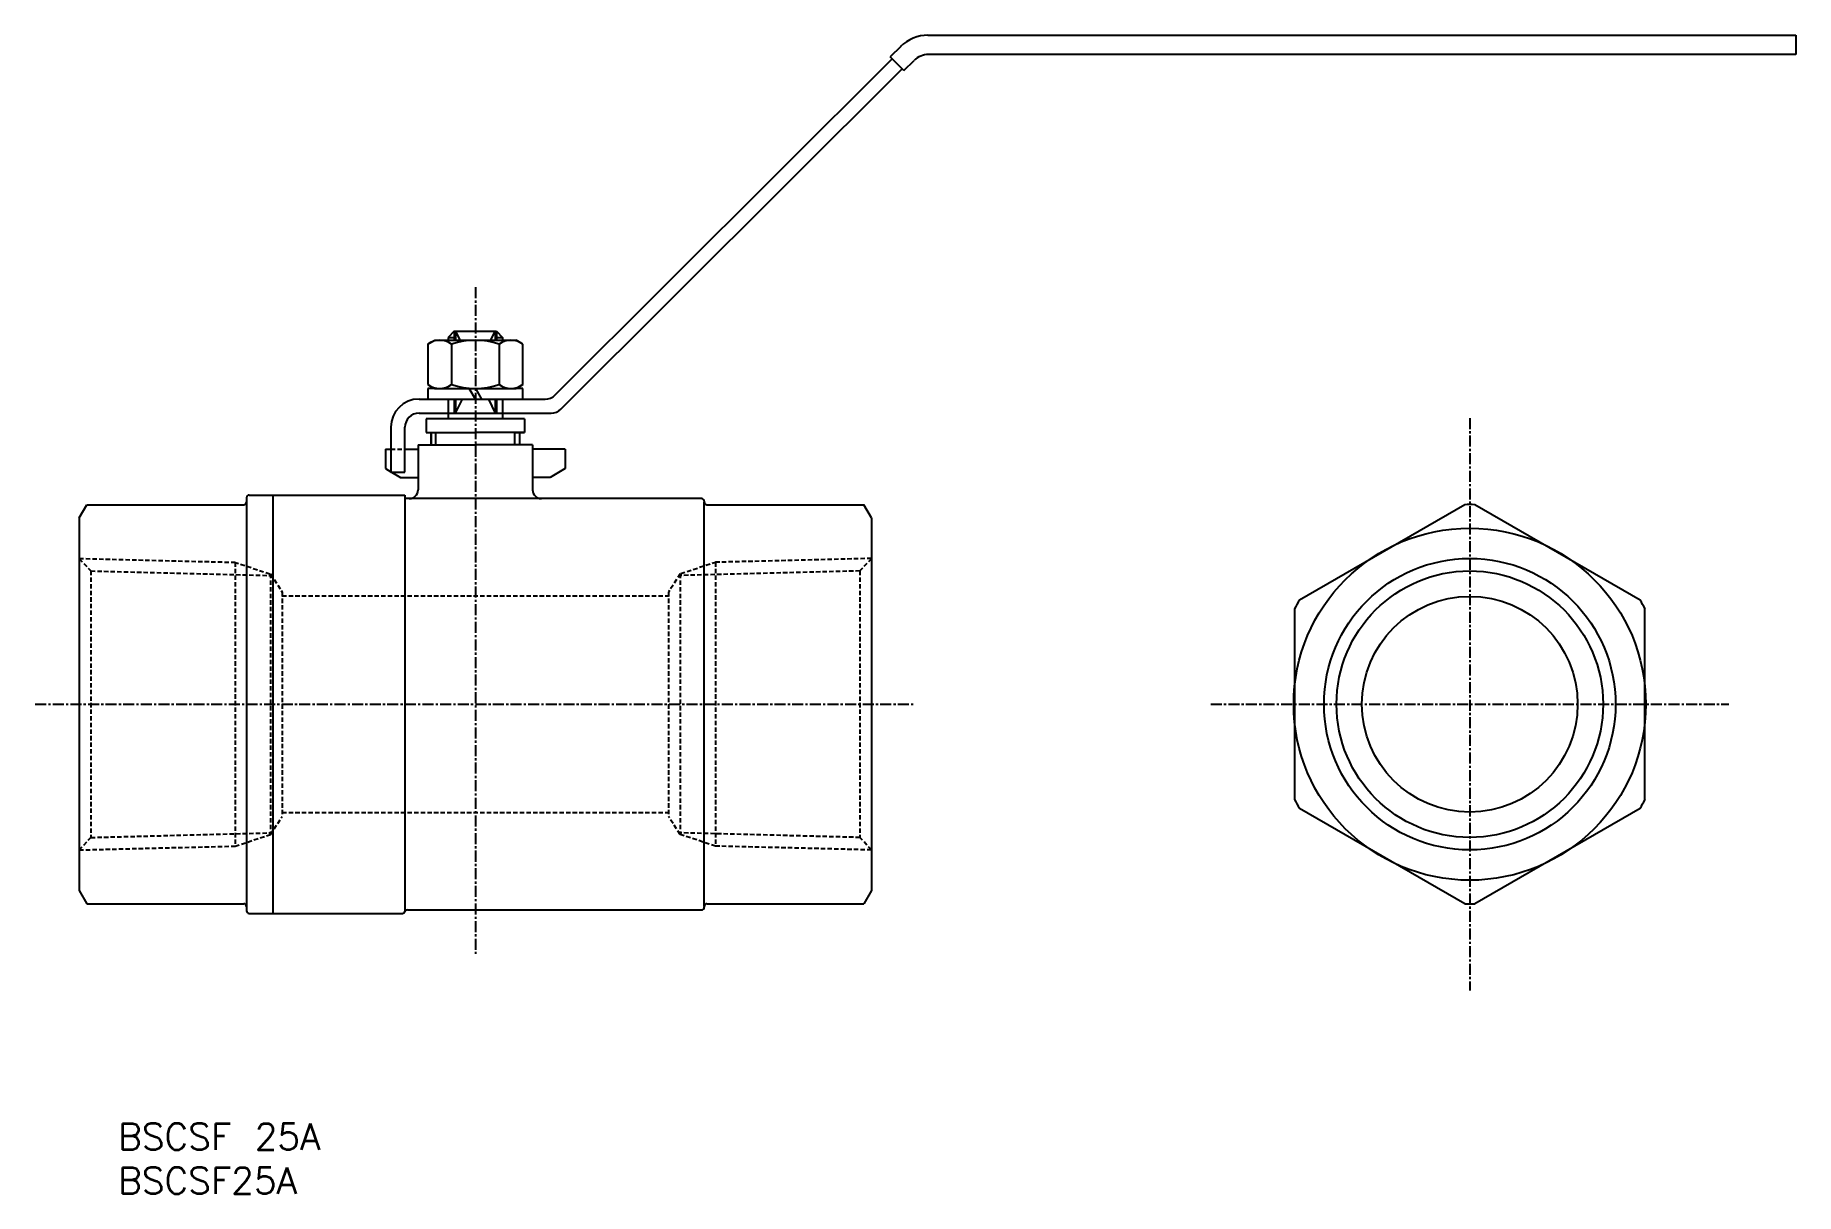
# Model space of a CAD drawing. Extents: x -9 to 191, y 0 to 132.
import ezdxf

# ---------------------------------------------------------------- set-up
doc = ezdxf.new("R2010")
doc.units = 0
doc.linetypes.add('CENTER', pattern=[2, 1.25, -0.25, 0.25, -0.25])
doc.linetypes.add('DASHED', pattern=[0.75, 0.5, -0.25])
doc.layers.get('0').update_dxf_attribs({"linetype": 'CONTINUOUS'})
doc.layers.add('CENTER', color=1, linetype='CENTER')
doc.styles.get("Standard").update_dxf_attribs({"font": 'txt.shx'})

# ---------------------------------------------------------------- blocks, each defined once
blk = doc.blocks.new('*U5')
at = {"color": 7, "linetype": 'CONTINUOUS'}
blk.add_text('BSCSF25A', height=3, dxfattribs=at).set_placement((0, 0))
blk = doc.blocks.new('*U6')
at = {"color": 7, "linetype": 'CONTINUOUS'}
blk.add_text('BSCSF 25A', height=3, dxfattribs=at).set_placement((0, 5))

msp = doc.modelspace()

# ---------------------------------------------------------------- linework, layer by layer
at = {"color": 7, "linetype": 'CONTINUOUS'}
for p, q in [((88.91, 130.33), (87.73, 129.15)), ((92.01, 131.62), (190.59, 131.62)), ((190.59, 131.62), (190.59, 129.42)), ((49.66, 90.75), (87.94, 128.94)), ((89.28, 127.6), (87.73, 129.15)), ((89.28, 127.6), (90.43, 128.75)), ((190.59, 129.42), (92.06, 129.42)), ((50.32, 89.15), (89.07, 127.81)), ((35.19, 96.53), (35.97, 96.98)), ((35.19, 96.53), (35.19, 91.93)), ((35.97, 96.98), (45.21, 96.98)), ((38.19, 97.98), (37.49, 97.28)), ((37.49, 97.28), (37.49, 96.98)), ((37.89, 96.53), (37.89, 91.93)), ((38.19, 97.98), (42.99, 97.98)), ((38.19, 97.98), (42.99, 97.98)), ((38.34, 97.98), (38.34, 96.98)), ((42.84, 97.98), (42.84, 96.98)), ((42.99, 97.98), (43.69, 97.28)), ((43.29, 96.53), (43.29, 91.93)), ((43.69, 97.28), (43.69, 96.98)), ((45.99, 96.53), (45.21, 96.98)), ((45.99, 91.93), (45.99, 96.53)), ((34.19, 90.28), (35.19, 90.28)), ((34.19, 90.28), (48.53, 90.28)), ((35.19, 91.93), (35.97, 91.48)), ((35.97, 91.48), (35.19, 91.48)), ((35.19, 91.48), (35.19, 90.28)), ((35.19, 90.28), (45.99, 90.28)), ((35.97, 91.48), (45.21, 91.48)), ((37.49, 90.28), (37.49, 88.03)), ((38.34, 90.28), (38.34, 88.68)), ((40.59, 90.28), (39.9, 91.48)), ((40.59, 91.48), (41.28, 90.28)), ((42.84, 90.28), (42.84, 88.68)), ((43.69, 90.28), (43.69, 88.03)), ((45.99, 91.93), (45.21, 91.48)), ((45.99, 91.48), (45.21, 91.48)), ((45.99, 90.28), (45.99, 91.48)), ((34.19, 88.68), (49.19, 88.68)), ((46.19, 88.03), (34.99, 88.03)), ((34.99, 88.03), (34.99, 86.48)), ((37.49, 88.68), (43.69, 88.68)), ((46.19, 88.03), (46.19, 86.48)), ((30.99, 87.08), (30.99, 81.98)), ((32.59, 81.98), (32.59, 87.08)), ((34.99, 86.48), (40.59, 86.48)), ((35.59, 85.08), (35.59, 86.48)), ((35.59, 86.48), (35.59, 85.08)), ((46.19, 86.48), (40.59, 86.48)), ((45.09, 86.48), (46.19, 86.48)), ((45.59, 86.48), (45.59, 85.08)), ((45.59, 86.48), (45.59, 85.08)), ((30.39, 84.58), (30.99, 84.58)), ((30.39, 84.58), (30.39, 82.38)), ((32.59, 84.58), (34.09, 84.58)), ((34.09, 85.08), (40.59, 85.08)), ((34.09, 85.08), (34.09, 79.98)), ((47.09, 85.08), (40.59, 85.08)), ((47.09, 85.08), (47.09, 79.98)), ((50.79, 84.58), (47.09, 84.58)), ((50.79, 84.58), (50.79, 82.38)), ((30.39, 82.38), (30.99, 82.03)), ((50.79, 82.38), (49.09, 81.38)), ((30.99, 81.98), (32.59, 81.98)), ((31.07, 81.98), (32.09, 81.38)), ((32.09, 81.38), (34.09, 81.38)), ((49.09, 81.38), (47.09, 81.38)), ((-4.41, 76.78), (-3.54, 78.28)), ((-3.54, 78.28), (14.29, 78.28)), ((14.59, 79.08), (14.59, 32.15)), ((14.89, 79.38), (32.59, 79.38)), ((17.59, 79.38), (17.59, 31.85)), ((32.59, 79.38), (32.59, 32.05)), ((66.29, 78.98), (32.59, 78.98)), ((66.59, 78.68), (66.59, 78.58)), ((66.59, 32.65), (66.59, 78.58)), ((66.89, 78.28), (84.73, 78.28)), ((85.59, 76.78), (84.73, 78.28)), ((-4.41, 76.78), (-4.41, 34.45)), ((85.59, 76.78), (85.59, 34.45)), ((-4.41, 34.45), (-3.54, 32.95)), ((85.59, 34.45), (84.73, 32.95)), ((-3.54, 32.95), (14.29, 32.95)), ((32.87, 32.25), (64.29, 32.25)), ((64.29, 32.25), (66.29, 32.25)), ((66.59, 32.65), (66.59, 32.55)), ((66.89, 32.95), (84.73, 32.95)), ((14.89, 31.85), (32.31, 31.85))]:
    msp.add_line(p, q, dxfattribs=at)
at = {"color": 3}
for p, q in [((37.49, 97.28), (38.34, 97.28)), ((38.19, 97.98), (38.19, 96.98)), ((38.34, 97.98), (38.83, 96.98)), ((42.36, 96.98), (42.84, 97.98)), ((42.84, 97.28), (43.69, 97.28)), ((42.99, 97.98), (42.99, 96.98)), ((38.19, 90.28), (38.19, 88.68)), ((38.34, 88.68), (39.12, 90.28)), ((42.07, 90.28), (42.84, 88.68)), ((42.99, 90.28), (42.99, 88.68)), ((36.09, 85.08), (36.09, 86.48)), ((45.09, 85.08), (45.09, 86.48))]:
    msp.add_line(p, q, dxfattribs=at)
at = {"color": 3, "linetype": 'DASHED'}
for p, q in [((30.99, 84.58), (32.59, 84.58)), ((-4.41, 72.17), (-3.1, 70.76)), ((-4.41, 72.17), (13.3, 71.74)), ((85.59, 72.17), (67.88, 71.74)), ((85.59, 72.17), (84.28, 70.76)), ((-3.1, 70.76), (-3.1, 40.48)), ((-3.1, 70.76), (17.32, 70.24)), ((13.21, 71.74), (17.33, 70.42)), ((13.3, 71.74), (13.3, 39.5)), ((17.33, 70.42), (17.33, 40.81)), ((17.33, 70.42), (18.64, 68.36)), ((63.85, 70.42), (62.54, 68.36)), ((67.97, 71.74), (63.85, 70.42)), ((63.85, 70.42), (63.85, 40.81)), ((84.28, 70.76), (63.86, 70.24)), ((67.88, 71.74), (67.88, 39.5)), ((84.28, 70.76), (84.28, 40.48)), ((18.64, 68.36), (18.64, 42.87)), ((62.54, 68.36), (62.54, 42.87)), ((18.64, 67.92), (62.54, 67.92)), ((17.33, 40.81), (18.64, 42.87)), ((18.64, 43.32), (62.54, 43.32)), ((63.85, 40.81), (62.54, 42.87)), ((-4.41, 39.06), (-3.1, 40.48)), ((-3.1, 40.48), (17.32, 41)), ((13.3, 39.5), (17.33, 40.81)), ((67.88, 39.5), (63.85, 40.81)), ((84.28, 40.48), (63.86, 41)), ((85.59, 39.06), (84.28, 40.48)), ((-4.41, 39.06), (13.3, 39.5)), ((85.59, 39.06), (67.88, 39.5))]:
    msp.add_line(p, q, dxfattribs=at)
at = {"color": 7, "linetype": 'CONTINUOUS'}
for points in [[(152.99, 78.28), (134.21, 67.43)], [(172.9, 67.43), (154.12, 78.28)], [(133.65, 66.46), (133.65, 44.77)], [(173.46, 44.77), (173.46, 66.46)], [(134.21, 43.8), (152.99, 32.96)], [(154.12, 32.96), (172.9, 43.8)]]:
    msp.add_lwpolyline(points, dxfattribs=at)
for radius in [20, 15.14, 12.25]:
    msp.add_circle((153.56, 55.62), radius, dxfattribs=at)
at = {"color": 3}
msp.add_circle((153.56, 55.62), 16.56, dxfattribs=at)
at = {"color": 7, "linetype": 'CONTINUOUS'}
for centre, radius, start, end in [((92.01, 127.22), 4.4, 90, 134.9344), ((92.06, 127.12), 2.3, 90, 134.9344), ((36.54, 94.73), 2.25, 53.1301, 126.8699), ((40.59, 88.66), 8.32, 71.0754, 108.9246), ((44.64, 94.73), 2.25, 53.1301, 126.8699), ((34.19, 87.08), 3.2, 90, 180), ((36.54, 93.73), 2.25, 233.1301, 306.8699), ((40.59, 99.81), 8.33, 251.0754, 288.9246), ((44.64, 93.73), 2.25, 233.1301, 306.8699), ((48.53, 91.88), 1.6, 270, 314.9344), ((34.19, 87.08), 1.6, 90, 180), ((49.19, 90.28), 1.6, 270, 314.9344), ((14.29, 78.58), 0.3, 270, 360), ((14.89, 79.08), 0.3, 90, 180), ((33.09, 79.98), 1, 270, 0), ((48.09, 79.98), 1, 180, 270), ((66.29, 78.68), 0.3, 360, 90), ((66.89, 78.58), 0.3, 180, 270), ((153.56, 55.62), 22.67, 88.5799, 91.4201), ((153.56, 55.62), 22.67, 148.5799, 151.4201), ((153.56, 55.62), 22.67, 28.5799, 31.4201), ((153.56, 55.62), 22.67, 208.5799, 211.4201), ((153.56, 55.62), 22.67, 328.5799, 331.4201), ((14.29, 32.65), 0.3, 0, 90), ((14.89, 32.15), 0.3, 180, 270), ((32.31, 32.15), 0.3, 270, 340.5288), ((32.87, 31.95), 0.3, 90, 160.5288), ((66.29, 32.55), 0.3, 270, 360), ((66.89, 32.65), 0.3, 90, 180), ((153.56, 55.62), 22.67, 268.5799, 271.4201)]:
    msp.add_arc(centre, radius, start, end, dxfattribs=at)
at = {"layer": 'CENTER', "color": 1, "linetype": 'CENTER'}
for p, q in [((40.59, 102.98), (40.59, 27.25)), ((153.56, 88.13), (153.56, 23.11)), ((-9.41, 55.62), (90.59, 55.62)), ((124.13, 55.62), (182.98, 55.62))]:
    msp.add_line(p, q, dxfattribs=at)

# ---------------------------------------------------------------- block references
at = {"color": 7, "linetype": 'CONTINUOUS'}
for name in ['*U6', '*U5']:
    msp.add_blockref(name, (0, 0), dxfattribs=at)

doc.saveas('drawing.dxf')
